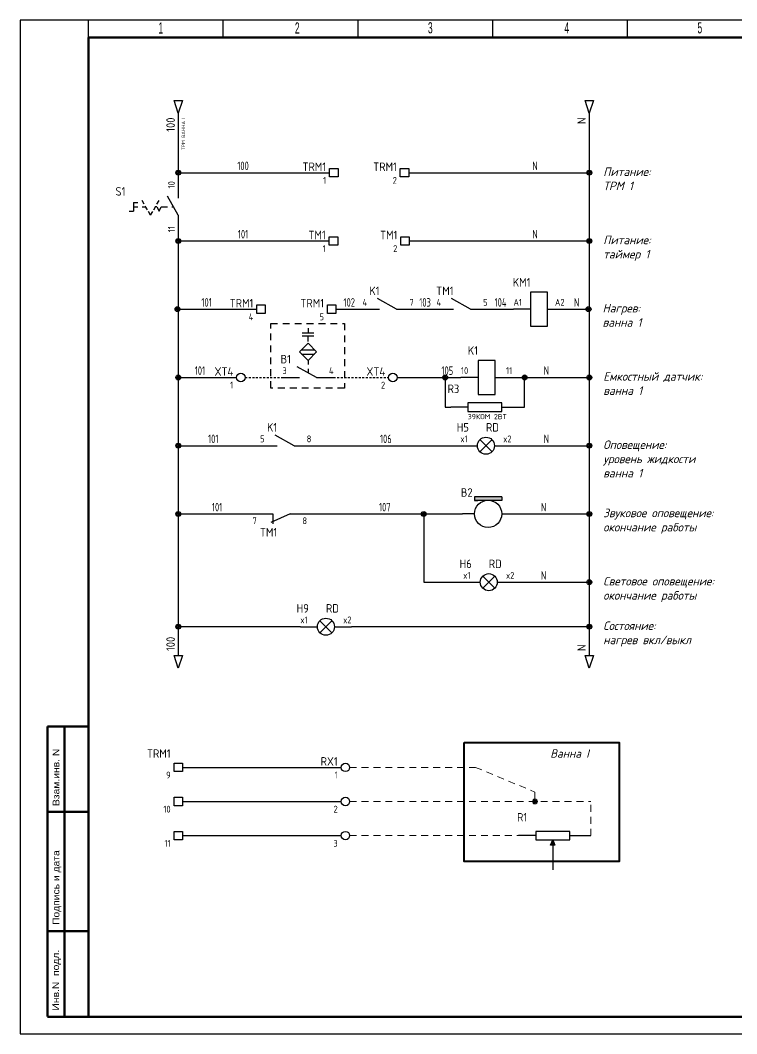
# Model space of a CAD drawing. Extents: x -319 to 3117, y -991 to 292.
# Drawn here: x 435.2 to 645.2, y -5 to 292 of the extents above; entities that cross this region are included whole.
import ezdxf
from ezdxf.enums import TextEntityAlignment as Align

# ---------------------------------------------------------------- set-up
doc = ezdxf.new("R2010")
doc.units = 0
doc.linetypes.add('Caddy_Dash', pattern=[3.5, 2, -1.5])
doc.linetypes.add('Caddy_Solid', pattern=[0])
doc.layers.get('0').update_dxf_attribs({"lineweight": 15})
for name, color, linetype in [('100', 7, 'Continuous'), ('DESC', 94, 'Continuous'), ('MISC', 7, 'Continuous'), ('SYMS', 7, 'Continuous'), ('TAGS', 7, 'Continuous'), ('TERMS', 7, 'Continuous'), ('WIRECOPY', 84, 'Continuous'), ('WIREFIXED', 84, 'Continuous'), ('WIREREF', 255, 'Continuous'), ('WIREREF_DEST', 84, 'Continuous'), ('WIRES', 7, 'Continuous')]:
    doc.layers.add(name, color=color, linetype=linetype)
doc.styles.add('Caddy_Vectorfont1n', font='arial.ttf', dxfattribs={"width": 1.1})
doc.styles.add('Caddy_Vectorfont1p', font='arial.ttf', dxfattribs={"width": 0.9})
doc.styles.add('SIMPLEX', font='simplex')
doc.styles.get("Standard").update_dxf_attribs({"font": 'GOST_Common Italic_0.ttf'})
doc.styles.add('WD_IEC', font='ISOCP2.shx', dxfattribs={"width": 0.9, "height": 4})

# ---------------------------------------------------------------- blocks, each defined once
blk = doc.blocks.new('HA1D2')
blk.add_lwpolyline([(0, 0), (-1.25, 3.75), (1.25, 3.75)], close=True)
at = {"style": 'WD_IEC'}
blk.add_attdef('XREF', text='', height=2.5, rotation=90, dxfattribs=at).set_placement((0, 5), align=Align.MIDDLE_LEFT)
at = {"style": 'WD_IEC', "flags": 1}
blk.add_attdef('SIGCODE', text='', height=1, dxfattribs=at).set_placement((-2.5, 1.8), align=Align.RIGHT)
blk.add_attdef('X8TERM01', (0, 0), '', height=0.32, dxfattribs=at)
at = {"style": 'WD_IEC', "flags": 8}
blk.add_attdef('WIRENO', text='', height=2.5, rotation=90, dxfattribs=at).set_placement((-1, -1.25), align=Align.RIGHT)
at = {"style": 'WD_IEC'}
blk.add_attdef('DESC1', text='', height=2.5, rotation=90, dxfattribs=at).set_placement((1, -1.25), align=Align.TOP_RIGHT)
blk = doc.blocks.new('HA1S4')
blk.add_lwpolyline([(0, -3.75), (-1.25, 0), (1.25, 0)], close=True)
at = {"style": 'WD_IEC', "flags": 8}
blk.add_attdef('WIRENO', (-1, 1.25), '', height=2.5, rotation=90, dxfattribs=at)
at = {"style": 'WD_IEC'}
blk.add_attdef('DESC1', text='', height=2.5, rotation=90, dxfattribs=at).set_placement((1, 1.25), align=Align.TOP_LEFT)
at = {"style": 'WD_IEC', "flags": 1}
blk.add_attdef('X2TERM01', (0, 0), '', height=0.32, dxfattribs=at)
blk.add_attdef('SIGCODE', text='', height=1, dxfattribs=at).set_placement((-2.5, -3.2), align=Align.RIGHT)
at = {"style": 'WD_IEC'}
blk.add_attdef('XREF', text='', height=2.5, rotation=90, dxfattribs=at).set_placement((0, -5), align=Align.MIDDLE_RIGHT)
blk = doc.blocks.new('WDDOT')
for radius in [0.72, 0.449, 0.223]:
    blk.add_circle((0, 0), radius)
blk = doc.blocks.new('HT0001')
for p, q in [((-1.25, -1.25), (-1.25, 1.25)), ((-1.25, 1.25), (1.25, 1.25)), ((1.25, 1.25), (1.25, -1.25)), ((1.25, -1.25), (-1.25, -1.25))]:
    blk.add_line(p, q)
at = {"style": 'WD_IEC'}
for tag, p in [('INST', (-2.25, 6.5)), ('LOC', (-2.25, 3.5)), ('DESC1', (-2.25, -6.25)), ('DESC2', (-2.25, -9.25)), ('DESC3', (-2.25, -12.25))]:
    blk.add_attdef(tag, text='', height=2.5, dxfattribs=at).set_placement(p, align=Align.RIGHT)
at = {"style": 'WD_IEC', "flags": 1}
for tag, p, height in [('ASSYCODE', (2.75, 10.75), 1), ('CATDESC', (2.75, 9.25), 1), ('MFG', (2.75, 7.25), 1.5), ('CAT', (2.75, 4.75), 1.5), ('X4PIN01', (-1.25, 1), 0.25), ('X4TERM01', (-1.25, 0), 0.25), ('X4TERMDESC01', (-1.25, 0.5), 0.4), ('STRIPSEQ', (0, 0), 0.025), ('X2PIN01', (0, 2.25), 0.25), ('X2TERM01', (0, 1.25), 0.25), ('X8PIN01', (0, -0.25), 0.25), ('X2TERMDESC01', (0, 1.75), 0.4), ('X1PIN01', (1.25, 1), 0.25), ('X1TERM01', (1.25, 0), 0.25), ('X1TERMDESC01', (1.25, 0.5), 0.4), ('LINKTERM', (0, -0.04), 0.025), ('X8TERM01', (0, -1.25), 0.25), ('X8TERMDESC01', (0, -0.75), 0.4)]:
    blk.add_attdef(tag, p, '', height=height, dxfattribs=at)
at = {"style": 'WD_IEC', "flags": 8}
for tag, height, p in [('TAGSTRIP', 2.5, (-2.25, 0.5)), ('TERM01', 2, (-2.25, -3.25))]:
    blk.add_attdef(tag, text='', height=height, dxfattribs=at).set_placement(p, align=Align.RIGHT)
blk = doc.blocks.new('HMS1')
for p, q in [((-2.5, 0), (-7.5, 0)), ((2.5, 0), (7.5, 0))]:
    blk.add_line(p, q)
blk.add_lwpolyline([(-2.5, -5), (2.5, -5), (2.5, 5), (-2.5, 5)], close=True)
at = {"style": 'WD_IEC'}
for tag, p in [('INST', (-2.5, 13.62)), ('LOC', (-2.5, 10.12)), ('TAG1', (-2.5, 6.62)), ('DESC1', (-2.5, -10)), ('DESC2', (-2.5, -13.5)), ('DESC3', (-2.5, -17))]:
    blk.add_attdef(tag, text='', height=2.5, dxfattribs=at).set_placement(p, align=Align.RIGHT)
for tag, p, height, flags in [('MFG', (4.92, 12.12), 1.5, 9), ('CAT', (4.92, 9.62), 1.5, 9), ('TERM01', (-7.5, 1), 2, 8), ('X2LINK', (0, 5), 0.32, 1), ('X4TERM01', (-7.5, 0), 0.32, 1), ('X1TERM02', (7.5, 0), 0.32, 1), ('ASSYCODE', (3.5, -1.5), 1, 1), ('FAMILY', (3.5, -3), 1, 1), ('X8LINK', (0, -5), 0.32, 1), ('CATDESC', (3.5, -4.5), 1, 1)]:
    blk.add_attdef(tag, p, '', height=height, dxfattribs=dict(at, flags=flags))
at = {"style": 'WD_IEC', "flags": 8}
blk.add_attdef('TERM02', text='', height=2, dxfattribs=at).set_placement((7.5, 1), align=Align.RIGHT)
at = {"lineweight": 15, "style": 'WD_IEC'}
for tag, p in [('NO', (26.25, 0)), ('NC', (26.25, -4))]:
    blk.add_attdef(tag, text='', height=2.5, dxfattribs=at).set_placement(p, align=Align.RIGHT)
for tag, p in [('XREFNO', (27.75, 0)), ('XREFNC', (27.75, -4))]:
    blk.add_attdef(tag, p, '', height=2.5, dxfattribs=at)
blk = doc.blocks.new('HPX11C')
for p, q in [((1.75, 12.94), (-1.75, 12.94)), ((1.75, 12.06), (-1.75, 12.06)), ((0, 14.47), (0, 12.94)), ((0, 10.53), (0, 12.06)), ((-1.88, 8.12), (1.87, 8.12)), ((-1.88, 6.87), (1.87, 6.87)), ((2.5, 0), (-3.13, 3.12)), ((0, 5), (0, 3.75)), ((0, 2.5), (0, 1.39)), ((2.5, 0), (7.5, 0)), ((-7.5, 0), (-2.5, 0))]:
    blk.add_line(p, q)
blk.add_lwpolyline([(-2.5, 7.5), (0, 5), (2.5, 7.5), (0, 10)], close=True)
at = {"style": 'WD_IEC'}
for tag, p, height, flags in [('X2LINK', (0, 15.5), 0.32, 1), ('MFG', (4.92, 10.87), 1.5, 9), ('CAT', (4.92, 8.37), 1.5, 9), ('TERM01', (-7.5, 1), 2, 8), ('X4TERM01', (-7.5, 0), 0.32, 1), ('X8LINK', (0, 0), 0.32, 1), ('X1TERM02', (7.5, 0), 0.32, 1), ('ASSYCODE', (4.75, -2.75), 1, 1), ('FAMILY', (4.75, -4.25), 1, 1), ('CATDESC', (4.75, -5.75), 1, 1), ('CONTACT', (4.75, -7.5), 1, 1), ('COMMON', (6, -8.75), 1, 1)]:
    blk.add_attdef(tag, p, '', height=height, dxfattribs=dict(at, flags=flags))
for tag, p in [('INST', (-5, 10.12)), ('LOC', (-5, 7.12)), ('TAG1', (-5, 4.12)), ('DESC1', (-5, -11.75)), ('DESC2', (-5, -14.75)), ('DESC3', (-5, -17.75))]:
    blk.add_attdef(tag, text='', height=2.5, dxfattribs=at).set_placement(p, align=Align.RIGHT)
at = {"style": 'WD_IEC', "flags": 8}
blk.add_attdef('TERM02', text='', height=2, dxfattribs=at).set_placement((7.5, 1), align=Align.RIGHT)
at = {"lineweight": 15, "style": 'WD_IEC'}
for tag, p in [('XREF', (-5, -8.75)), ('WDTAGALT', (-5, -20.75))]:
    blk.add_attdef(tag, text='', height=2.5, dxfattribs=at).set_placement(p, align=Align.RIGHT)
blk = doc.blocks.new('HCR1')
for p, q in [((-2.5, 0), (-7.5, 0)), ((2.5, 0), (7.5, 0))]:
    blk.add_line(p, q)
blk.add_lwpolyline([(-2.5, -5), (2.5, -5), (2.5, 5), (-2.5, 5)], close=True)
at = {"style": 'WD_IEC'}
for tag, p in [('INST', (-2.5, 13.62)), ('LOC', (-2.5, 10.12)), ('TAG1', (-2.5, 6.62)), ('DESC1', (-2.5, -10)), ('DESC2', (-2.5, -13.5)), ('DESC3', (-2.5, -17))]:
    blk.add_attdef(tag, text='', height=2.5, dxfattribs=at).set_placement(p, align=Align.RIGHT)
for tag, p, height, flags in [('MFG', (4.92, 12.12), 1.5, 9), ('CAT', (4.92, 9.62), 1.5, 9), ('TERM01', (-7.5, 1), 2, 8), ('X2LINK', (0, 5), 0.32, 1), ('X4TERM01', (-7.5, 0), 0.32, 1), ('X1TERM02', (7.5, 0), 0.32, 1), ('ASSYCODE', (3.5, -1.5), 1, 1), ('FAMILY', (3.5, -3), 1, 1), ('X8LINK', (0, -5), 0.32, 1), ('CATDESC', (3.5, -4.5), 1, 1)]:
    blk.add_attdef(tag, p, '', height=height, dxfattribs=dict(at, flags=flags))
at = {"style": 'WD_IEC', "flags": 8}
blk.add_attdef('TERM02', text='', height=2, dxfattribs=at).set_placement((7.5, 1), align=Align.RIGHT)
at = {"lineweight": 15, "style": 'WD_IEC'}
for tag, p in [('NO', (26.25, 0)), ('NC', (26.25, -4))]:
    blk.add_attdef(tag, text='', height=2.5, dxfattribs=at).set_placement(p, align=Align.RIGHT)
for tag, p in [('XREFNO', (27.75, 0)), ('XREFNC', (27.75, -4))]:
    blk.add_attdef(tag, p, '', height=2.5, dxfattribs=at)
blk = doc.blocks.new('HCR21')
for p, q in [((2.5, 0), (-3.125, 3.125)), ((-7.5, 0), (-2.5, 0)), ((2.5, 0), (7.5, 0))]:
    blk.add_line(p, q)
at = {"style": 'WD_IEC'}
for tag, p in [('INST', (-2.5, 11.125)), ('LOC', (-2.5, 7.625)), ('TAG2', (-2.5, 4.125)), ('DESC1', (-2.5, -10)), ('DESC2', (-2.5, -13.5)), ('DESC3', (-2.5, -17))]:
    blk.add_attdef(tag, text='', height=2.5, dxfattribs=at).set_placement(p, align=Align.RIGHT)
for tag, p, height, flags in [('TERM01', (-7.5, 1), 2, 8), ('X4TERM01', (-7.5, 0), 0.32, 1), ('X2LINK', (0, 2), 0.32, 1), ('X8LINK', (0, 0.5), 0.32, 1), ('X1TERM02', (7.5, 0), 0.32, 1), ('CONTACT', (6.5, -2.25), 1, 1), ('FAMILY', (6.5, -3.75), 1, 1)]:
    blk.add_attdef(tag, p, '', height=height, dxfattribs=dict(at, flags=flags))
at = {"style": 'WD_IEC', "flags": 8}
for tag, height, p in [('TERM02', 2, (7.5, 1)), ('XREF', 2.5, (-2.5, -6.25))]:
    blk.add_attdef(tag, text='', height=height, dxfattribs=at).set_placement(p, align=Align.RIGHT)
blk = doc.blocks.new('VSS112')
for p, q in [((0, 7.5), (0, 2.5)), ((0, -2.5), (-3.12, 3.12)), ((-13.12, 1.25), (-11.88, 1.25)), ((-13.12, 1.25), (-13.12, -1.25)), ((-13.12, 0), (-11.88, 0)), ((-10, 0.75), (-10.62, 1.83)), ((-10.62, 0), (-9.57, 0)), ((-9.06, -0.88), (-9.69, 0.21)), ((-7.19, -0.88), (-6.56, 0.21)), ((-6.25, 0), (-6.68, 0)), ((-6.25, 0.75), (-5.62, 1.83)), ((-6.25, 0), (-5.62, -1.25)), ((-5.62, -1.25), (-5, 0)), ((-5, 0), (-3.12, 0)), ((-1.88, 0), (-1.39, 0)), ((-14.38, -1.25), (-13.12, -1.25)), ((-8.12, -2.5), (-8.75, -1.42)), ((-8.12, -2.5), (-7.5, -1.42)), ((0, -2.5), (0, -7.5))]:
    blk.add_line(p, q)
at = {"style": 'WD_IEC'}
for tag, p in [('INST', (-15.5, 9.25)), ('LOC', (-15.5, 6.25)), ('TAG1', (-15.5, 3.25)), ('DESC1', (-15.5, -9.35)), ('DESC2', (-15.5, -12.35)), ('DESC3', (-15.5, -15.35))]:
    blk.add_attdef(tag, text='', height=2.5, dxfattribs=at).set_placement(p, align=Align.RIGHT)
at = {"style": 'WD_IEC', "flags": 8}
for tag, p in [('POS2', (-5.62, 3.5)), ('POS1', (-10.62, 3.5))]:
    blk.add_attdef(tag, text='', height=2, rotation=90, dxfattribs=at).set_placement(p, align=Align.MIDDLE_LEFT)
at = {"style": 'WD_IEC'}
blk.add_attdef('TERM01', text='', height=2, rotation=90, dxfattribs=at).set_placement((-1, 7.5), align=Align.RIGHT)
at = {"style": 'WD_IEC', "flags": 1}
for tag, p, height in [('X2TERM01', (0, 7.5), 0.32), ('CONTACT', (0.5, 4.5), 1), ('COMMON', (1.75, 3.25), 1), ('X1LINK', (0, 0), 0.32), ('X8TERM02', (0, -7.5), 0.32), ('ASSYCODE', (1, -9), 1), ('FAMILY', (1, -10.5), 1), ('CATDESC', (1, -12), 1)]:
    blk.add_attdef(tag, p, '', height=height, dxfattribs=at)
at = {"style": 'WD_IEC', "flags": 9}
for tag, p in [('MFG', (-16, -0.25)), ('CAT', (-16, -2.75))]:
    blk.add_attdef(tag, text='', height=1.5, dxfattribs=at).set_placement(p, align=Align.RIGHT)
at = {"style": 'WD_IEC'}
blk.add_attdef('TERM02', (-1, -7.5), '', height=2, rotation=90, dxfattribs=at)
at = {"lineweight": 15, "style": 'WD_IEC'}
blk.add_attdef('XREF', text='', height=2.5, dxfattribs=at).set_placement((-15.5, -6.35), align=Align.RIGHT)
blk.add_attdef('STATE', (1.25, -6.35), '', height=2.5, dxfattribs=at)
blk = doc.blocks.new('HLT1R')
for p, q in [((-7.5, 0), (-2.5, 0)), ((1.77, -1.77), (-1.77, 1.77)), ((1.77, 1.77), (-1.77, -1.77)), ((2.5, 0), (7.5, 0))]:
    blk.add_line(p, q)
blk.add_circle((0, 0), 2.5)
at = {"style": 'WD_IEC'}
for tag, p in [('INST', (-5, 11.12)), ('LOC', (-5, 7.62)), ('TAG1', (-5, 4.12)), ('DESC1', (-5, -10)), ('DESC2', (-5, -13.5)), ('DESC3', (-5, -17))]:
    blk.add_attdef(tag, text='', height=2.5, dxfattribs=at).set_placement(p, align=Align.RIGHT)
for tag, p, height, flags in [('MFG', (4.92, 12.12), 1.5, 9), ('CAT', (4.92, 9.62), 1.5, 9), ('TERM01', (-7.5, 1), 2, 8), ('X4TERM01', (-7.5, 0), 0.32, 1), ('X2LINK', (0, 2.5), 0.32, 1), ('X1TERM02', (7.5, 0), 0.32, 1), ('X8LINK', (0, -2.5), 0.32, 1), ('ASSYCODE', (8.5, -4), 1, 1), ('FAMILY', (8.5, -5.5), 1, 1), ('CATDESC', (8.5, -7), 1, 1)]:
    blk.add_attdef(tag, p, '', height=height, dxfattribs=dict(at, flags=flags))
at = {"lineweight": 15, "style": 'WD_IEC'}
blk.add_attdef('COLOR', (0, 4.12), '', height=2.5, dxfattribs=at)
at = {"style": 'WD_IEC', "flags": 8}
blk.add_attdef('TERM02', text='', height=2, dxfattribs=at).set_placement((7.5, 1), align=Align.RIGHT)
at = {"lineweight": 15, "style": 'WD_IEC'}
for tag, p in [('XREF', (-5, -6.25)), ('WDTAGALT', (-5, -20))]:
    blk.add_attdef(tag, text='', height=2.5, dxfattribs=at).set_placement(p, align=Align.RIGHT)
blk = doc.blocks.new('HCR22')
for p, q in [((-7.5, 0), (-2.5, 0)), ((2.5, 0), (-3.125, 2.5)), ((-2.5, 0), (-2.5, 2.8678)), ((2.5, 0), (7.5, 0))]:
    blk.add_line(p, q)
at = {"style": 'WD_IEC'}
for tag, p in [('INST', (-1.25, 11.125)), ('LOC', (-1.25, 7.625)), ('TAG2', (-1.25, 4.125)), ('DESC1', (-1.25, -10)), ('DESC2', (-1.25, -13.5)), ('DESC3', (-1.25, -17))]:
    blk.add_attdef(tag, text='', height=2.5, dxfattribs=at).set_placement(p, align=Align.RIGHT)
for tag, p, height, flags in [('TERM01', (-8.5, 1), 2, 8), ('X4TERM01', (-7.5, 0), 0.32, 1), ('X2LINK', (0, 1.5), 0.32, 1), ('X8LINK', (0, 0.5), 0.32, 1), ('X1TERM02', (7.5, 0), 0.32, 1), ('CONTACT', (7.75, -2.25), 1, 1), ('FAMILY', (7.75, -3.75), 1, 1)]:
    blk.add_attdef(tag, p, '', height=height, dxfattribs=dict(at, flags=flags))
at = {"style": 'WD_IEC', "flags": 8}
for tag, height, p in [('TERM02', 2, (7.5, 1)), ('XREF', 2.5, (-1.25, -6.25))]:
    blk.add_attdef(tag, text='', height=height, dxfattribs=at).set_placement(p, align=Align.RIGHT)
blk = doc.blocks.new('HAN1B9')
blk.add_hatch(color=256).paths.add_polyline_path([(4.04, 4.97), (-3.95, 4.97), (-3.95, 3.97), (-2.96, 3.97), (4.04, 3.97)])
for p, q in [((4.04, 3.97), (-3.96, 3.97)), ((-3.96, 3.97), (-2.96, 3.97)), ((4.04, 4.97), (-3.95, 4.97)), ((-3.95, 4.97), (-3.95, 3.97)), ((4.04, 4.97), (4.04, 3.97)), ((-4, 0), (-7.5, 0)), ((4, 0), (7.5, 0))]:
    blk.add_line(p, q)
blk.add_circle((0, 0), 4)
at = {"style": 'WD_IEC'}
for tag, height, p in [('INST', 2.5, (-4.54, 11.03)), ('LOC', 2.5, (-4.54, 8.03)), ('TAG1', 2.5, (-4.54, 5.03)), ('TERM02', 2, (7.79, 0.97)), ('DESC1', 2.5, (-4.87, -7.23)), ('DESC2', 2.5, (-4.87, -10.23)), ('DESC3', 2.5, (-4.87, -13.23))]:
    blk.add_attdef(tag, text='', height=height, dxfattribs=at).set_placement(p, align=Align.RIGHT)
at = {"style": 'WD_IEC', "flags": 9}
for tag, p in [('MFG', (7.84, 6.27)), ('CAT', (7.84, 3.77))]:
    blk.add_attdef(tag, text='', height=1.5, dxfattribs=at).set_placement(p, align=Align.RIGHT)
at = {"style": 'WD_IEC'}
blk.add_attdef('TERM01', (-8.04, 0.97), '', height=2, dxfattribs=at)
at = {"style": 'WD_IEC', "flags": 1}
for tag, p, height in [('X4TERM01', (-7.5, 0), 0.32), ('X1TERM02', (7.5, 0), 0.32), ('ASSYCODE', (4.24, -3.78), 1), ('FAMILY', (4.24, -5.28), 1), ('CATDESC', (4.24, -6.78), 1)]:
    blk.add_attdef(tag, p, '', height=height, dxfattribs=at)
at = {"lineweight": 15, "style": 'WD_IEC'}
blk.add_attdef('XREF', text='', height=2.5, dxfattribs=at).set_placement((-4.87, -4.23), align=Align.RIGHT)
blk = doc.blocks.new('WD_WCH')
at = {"linetype": 'Continuous', "style": 'WD_IEC', "width": 0.8}
blk.add_attdef('WIRECOPY', text='', height=2.5, dxfattribs=at).set_placement((0, 0.75), align=Align.CENTER)
blk = doc.blocks.new('WD_WNH')
at = {"linetype": 'Continuous', "style": 'WD_IEC', "width": 0.8}
blk.add_attdef('WIRENO', text='', height=2.5, dxfattribs=at).set_placement((0, 0.75), align=Align.CENTER)
at = {"style": 'WD_IEC', "flags": 1}
for tag, p in [('W08USER', (0, 0.375)), ('W04USER', (0, 0.875)), ('W05USER', (0, 0.75)), ('W09USER', (0, 0.25)), ('W03USER', (0, 1)), ('W06USER', (0, 0.625)), ('W07USER', (0, 0.5)), ('W02USER', (0, 1.125)), ('W01USER', (0, 1.25)), ('W10USER', (0, 0.125))]:
    blk.add_attdef(tag, text='', height=0.08, dxfattribs=at).set_placement(p, align=Align.CENTER)
blk = doc.blocks.new('HVR1B')
for p, q in [((-5, 0), (-10, 0)), ((5, 0), (10, 0)), ((0, -1.25), (0, -10))]:
    blk.add_line(p, q)
for points in [[(-5, -1.25), (5, -1.25), (5, 1.25), (-5, 1.25)], [(0.62, -2.83), (-0.62, -2.83), (0, -1.25)]]:
    blk.add_lwpolyline(points, close=True)
blk.add_solid([(0, -1.25), (0.62, -2.83), (-0.62, -2.83)])
at = {"style": 'WD_IEC'}
for tag, p in [('INST', (-7.5, 11.12)), ('LOC', (-7.5, 7.62)), ('TAG1', (-7.5, 4.12)), ('RATING1', (-7.5, -7.5)), ('DESC1', (-7.5, -11)), ('DESC2', (-7.5, -14.5)), ('DESC3', (-7.5, -18))]:
    blk.add_attdef(tag, text='', height=2.5, dxfattribs=at).set_placement(p, align=Align.RIGHT)
for tag, p, height, flags in [('MFG', (2.42, 12.12), 1.5, 9), ('CAT', (2.42, 9.62), 1.5, 9), ('TERM01', (-10, 1), 2, 8), ('X4TERM01', (-10, 0), 0.32, 1), ('X1TERM02', (10, 0), 0.32, 1), ('ASSYCODE', (9.75, -2.75), 1, 1), ('FAMILY', (9.75, -4.25), 1, 1), ('CATDESC', (9.75, -5.75), 1, 1), ('X8TERM03', (0, -10), 0.32, 1)]:
    blk.add_attdef(tag, p, '', height=height, dxfattribs=dict(at, flags=flags))
at = {"style": 'WD_IEC', "flags": 8}
blk.add_attdef('TERM02', text='', height=2, dxfattribs=at).set_placement((10, 1), align=Align.RIGHT)
at = {"style": 'WD_IEC'}
blk.add_attdef('TERM03', (-1, -10), '', height=2, rotation=90, dxfattribs=at)
blk = doc.blocks.new('HT0002')
blk.add_circle((0, 0), 1.25)
at = {"style": 'WD_IEC'}
for tag, p in [('INST', (-2.25, 6.5)), ('LOC', (-2.25, 3.5)), ('DESC1', (-2.25, -6.25)), ('DESC2', (-2.25, -9.25)), ('DESC3', (-2.25, -12.25))]:
    blk.add_attdef(tag, text='', height=2.5, dxfattribs=at).set_placement(p, align=Align.RIGHT)
at = {"style": 'WD_IEC', "flags": 1}
for tag, p, height in [('ASSYCODE', (2.75, 10.75), 1), ('CATDESC', (2.75, 9.25), 1), ('MFG', (2.75, 7.25), 1.5), ('CAT', (2.75, 4.75), 1.5), ('X4PIN01', (-1.25, 1), 0.25), ('X4TERM01', (-1.25, 0), 0.25), ('X4TERMDESC01', (-1.25, 0.5), 0.4), ('STRIPSEQ', (0, 0), 0.025), ('X2PIN01', (0, 2.25), 0.25), ('X2TERM01', (0, 1.25), 0.25), ('X8PIN01', (0, -0.25), 0.25), ('X2TERMDESC01', (0, 1.75), 0.4), ('X1PIN01', (1.25, 1), 0.25), ('X1TERM01', (1.25, 0), 0.25), ('X1TERMDESC01', (1.25, 0.5), 0.4), ('LINKTERM', (0, -0.04), 0.025), ('X8TERM01', (0, -1.25), 0.25), ('X8TERMDESC01', (0, -0.75), 0.4)]:
    blk.add_attdef(tag, p, '', height=height, dxfattribs=at)
at = {"style": 'WD_IEC', "flags": 8}
for tag, height, p in [('TAGSTRIP', 2.5, (-2.25, 0.5)), ('TERM01', 2, (-2.25, -3.25))]:
    blk.add_attdef(tag, text='', height=height, dxfattribs=at).set_placement(p, align=Align.RIGHT)
blk = doc.blocks.new('HRE1B')
for p, q in [((-5, 0), (-10, 0)), ((5, 0), (10, 0))]:
    blk.add_line(p, q)
blk.add_lwpolyline([(-5, -1.25), (5, -1.25), (5, 1.25), (-5, 1.25)], close=True)
at = {"style": 'WD_IEC'}
for tag, p in [('INST', (-7.5, 11.12)), ('LOC', (-7.5, 7.62)), ('TAG1', (-7.5, 4.12)), ('DESC1', (-7.5, -7.25)), ('DESC2', (-7.5, -10.75)), ('DESC3', (-7.5, -14.25))]:
    blk.add_attdef(tag, text='', height=2.5, dxfattribs=at).set_placement(p, align=Align.RIGHT)
for tag, p, height, flags in [('MFG', (7.42, 12.12), 1.5, 9), ('CAT', (7.42, 9.62), 1.5, 9), ('TERM01', (-10, 1), 2, 8), ('X4TERM01', (-10, 0), 0.32, 1), ('X1TERM02', (10, 0), 0.32, 1), ('ASSYCODE', (6, -2.75), 1, 1), ('FAMILY', (6, -4.25), 1, 1), ('CATDESC', (6, -5.75), 1, 1)]:
    blk.add_attdef(tag, p, '', height=height, dxfattribs=dict(at, flags=flags))
blk.add_attdef('RATING1', (-2.58, 4.12), '', height=2.5, dxfattribs=at)
at = {"style": 'WD_IEC', "flags": 8}
blk.add_attdef('TERM02', text='', height=2, dxfattribs=at).set_placement((10, 1), align=Align.RIGHT)

msp = doc.modelspace()

# ---------------------------------------------------------------- linework, layer by layer
at = {"linetype": 'Caddy_Solid', "lineweight": 25}
for p, q in [((455.215, 287), (455.215, 292)), ((494.715, 287), (494.715, 292)), ((534.215, 287), (534.215, 292)), ((573.715, 287), (573.715, 292)), ((613.215, 287), (613.215, 292))]:
    msp.add_line(p, q, dxfattribs=at)
at = {"linetype": 'Caddy_Dash'}
for p, q in [((531.759, 73.06), (568.621, 73.06)), ((568.621, 73.06), (586.067, 65.833)), ((586.067, 65.833), (586.067, 63.06)), ((531.759, 63.06), (602.423, 63.06)), ((602.423, 53.06), (602.423, 63.06)), ((531.759, 53.06), (581.296, 53.06))]:
    msp.add_line(p, q, dxfattribs=at)
at = {"layer": '100', "linetype": 'Caddy_Solid', "lineweight": 50}
for p, q in [((455.215, 286.939), (850.215, 286.939)), ((455.215, 286.939), (455.215, 0)), ((443.215, 0.06), (443.215, 85.06)), ((443.215, 85.06), (455.215, 85.06)), ((448.215, 85.06), (448.215, 0.06)), ((443.215, 60), (455.215, 60)), ((443.215, 25.06), (455.215, 25.06)), ((850.215, 0), (443.215, 0))]:
    msp.add_line(p, q, dxfattribs=at)
at = {"layer": 'SYMS'}
msp.add_lwpolyline([(435.215, -5), (855.215, -5), (855.215, 292), (435.215, 292)], close=True, dxfattribs=at)
at = {"layer": 'SYMS', "linetype": 'Caddy_Dash'}
msp.add_lwpolyline([(508.647, 203.161), (530.239, 203.161), (530.239, 184.215), (508.647, 184.215)], close=True, dxfattribs=at)
at = {"layer": 'SYMS', "lineweight": 40}
msp.add_lwpolyline([(565.314, 80.31), (610.792, 80.31), (610.792, 45.457), (565.314, 45.457)], close=True, dxfattribs=at)
at = {"layer": 'WIRES'}
for p, q in [((481.531, 264.761), (481.531, 244.85)), ((481.531, 247.325), (525.867, 247.325)), ((481.531, 229.85), (481.531, 105.886)), ((481.531, 227.325), (525.751, 227.325)), ((481.327, 207.325), (504.528, 207.325)), ((527.756, 207.325), (535.532, 207.325)), ((550.532, 207.325), (557.208, 207.325)), ((572.208, 207.325), (579.764, 207.325)), ((481.531, 187.325), (498.64, 187.325)), ((545.675, 187.325), (564.389, 187.325)), ((559.737, 187.325), (559.737, 178.627)), ((583.055, 178.627), (583.055, 187.325)), ((559.737, 178.627), (561.396, 178.627)), ((581.396, 178.627), (583.055, 178.627)), ((481.531, 167.325), (505.526, 167.325)), ((520.526, 167.325), (564.214, 167.325)), ((481.531, 147.325), (504.281, 147.325)), ((519.281, 147.325), (564.834, 147.325)), ((553.46, 147.325), (553.46, 127.325)), ((553.46, 127.325), (565.042, 127.325)), ((517.307, 114.279), (481.531, 114.279)), ((482.781, 73.06), (529.259, 73.06)), ((482.781, 63.06), (529.259, 63.06)), ((482.781, 53.06), (529.259, 53.06))]:
    msp.add_line(p, q, dxfattribs=at)
at = {"layer": 'WIRES', "color": 150}
for p, q in [((601.992, 264.761), (601.992, 105.886)), ((549.095, 247.325), (601.992, 247.325)), ((549.249, 227.325), (601.992, 227.325)), ((594.764, 207.325), (601.789, 207.325)), ((579.389, 187.325), (601.992, 187.325)), ((579.214, 167.325), (601.992, 167.325)), ((579.834, 147.325), (601.992, 147.325)), ((580.042, 127.325), (601.992, 127.325)), ((601.992, 114.279), (532.307, 114.279))]:
    msp.add_line(p, q, dxfattribs=at)
at = {"layer": 'WIRES', "linetype": 'Caddy_Dash', "ltscale": 0.3}
for p, q in [((501.14, 187.325), (512.053, 187.325)), ((527.053, 187.325), (543.175, 187.325))]:
    msp.add_line(p, q, dxfattribs=at)
at = {"layer": 'WIRES', "linetype": 'Caddy_Dash'}
msp.add_line((601.296, 53.06), (602.423, 53.06), dxfattribs=at)

# ---------------------------------------------------------------- block references
at = {"linetype": 'Caddy_Dash'}
msp.add_blockref('WDDOT', (586.067, 63.06), dxfattribs=at)
at = {"layer": 'SYMS'}
ref = msp.add_blockref('HA1D2', (481.531, 264.761), dxfattribs=at)
ref.add_attrib('DESC1', 'ТРМ ВАННА I', dxfattribs={"layer": 'DESC', "height": 1, "rotation": 90, "style": 'SIMPLEX'}).set_placement((482.531, 263.511), align=Align.TOP_RIGHT)
ref.add_attrib('WIRENO', '100', dxfattribs={"layer": 'WIREREF_DEST', "height": 2.5, "rotation": 90, "style": 'WD_IEC', "flags": 8}).set_placement((480.531, 263.511), align=Align.RIGHT)
ref = msp.add_blockref('HA1D2', (601.992, 264.761), dxfattribs=at)
ref.add_attrib('WIRENO', 'N', dxfattribs={"layer": 'WIREREF_DEST', "height": 2.5, "rotation": 90, "style": 'WD_IEC', "flags": 8}).set_placement((600.992, 263.511), align=Align.RIGHT)
ref = msp.add_blockref('HT0001', (527.117, 247.325), dxfattribs=at)
ref.add_attrib('TERM01', '1', dxfattribs={"layer": 'TERMS', "height": 2, "style": 'WD_IEC', "flags": 8}).set_placement((524.867, 244.075), align=Align.RIGHT)
ref.add_attrib('TAGSTRIP', 'TRM1', dxfattribs={"layer": 'TAGS', "height": 2.5, "style": 'WD_IEC', "flags": 8}).set_placement((524.867, 247.825), align=Align.RIGHT)
ref = msp.add_blockref('HT0001', (547.845, 247.325), dxfattribs=at)
ref.add_attrib('TERM01', '2', dxfattribs={"layer": 'TERMS', "height": 2, "style": 'WD_IEC', "flags": 8}).set_placement((545.595, 244.075), align=Align.RIGHT)
ref.add_attrib('TAGSTRIP', 'TRM1', dxfattribs={"layer": 'TAGS', "height": 2.5, "style": 'WD_IEC', "flags": 8}).set_placement((545.595, 247.825), align=Align.RIGHT)
for p in [(481.531, 247.325), (601.992, 247.325), (481.531, 227.325), (601.992, 227.325), (481.327, 207.325), (601.789, 207.325), (481.531, 187.325), (559.737, 187.325), (583.055, 187.325), (601.992, 187.325), (481.531, 167.325), (601.992, 167.325), (481.531, 147.325), (553.46, 147.325), (601.992, 147.325), (601.992, 127.325), (481.531, 114.279), (601.992, 114.279)]:
    msp.add_blockref('WDDOT', p, dxfattribs=at)
ref = msp.add_blockref('VSS112', (481.531, 237.35), dxfattribs=at)
ref.add_attrib('TERM02', '11', (480.531, 229.85), dxfattribs={"layer": 'TERMS', "height": 2, "rotation": 90, "style": 'WD_IEC'})
ref.add_attrib('TERM01', '10', dxfattribs={"layer": 'TERMS', "height": 2, "rotation": 90, "style": 'WD_IEC'}).set_placement((480.531, 244.85), align=Align.RIGHT)
ref.add_attrib('TAG1', 'S1', dxfattribs={"layer": 'TAGS', "height": 2.5, "style": 'WD_IEC'}).set_placement((466.031, 240.6), align=Align.RIGHT)
ref = msp.add_blockref('HT0001', (527.001, 227.325), dxfattribs=at)
ref.add_attrib('TERM01', '1', dxfattribs={"layer": 'TERMS', "height": 2, "style": 'WD_IEC', "flags": 8}).set_placement((524.751, 224.075), align=Align.RIGHT)
ref.add_attrib('TAGSTRIP', 'TM1', dxfattribs={"layer": 'TAGS', "height": 2.5, "style": 'WD_IEC', "flags": 8}).set_placement((524.751, 227.825), align=Align.RIGHT)
ref = msp.add_blockref('HT0001', (547.999, 227.325), dxfattribs=at)
ref.add_attrib('TERM01', '2', dxfattribs={"layer": 'TERMS', "height": 2, "style": 'WD_IEC', "flags": 8}).set_placement((545.749, 224.075), align=Align.RIGHT)
ref.add_attrib('TAGSTRIP', 'TM1', dxfattribs={"layer": 'TAGS', "height": 2.5, "style": 'WD_IEC', "flags": 8}).set_placement((545.749, 227.825), align=Align.RIGHT)
ref = msp.add_blockref('HCR21', (543.032, 207.325), dxfattribs=at)
ref.add_attrib('TAG2', 'K1', dxfattribs={"layer": 'TAGS', "height": 2.5, "style": 'WD_IEC'}).set_placement((540.532, 211.45), align=Align.RIGHT)
ref.add_attrib('TERM01', '4', (535.532, 208.325), dxfattribs={"layer": 'TERMS', "height": 2, "style": 'WD_IEC', "flags": 8})
ref.add_attrib('TERM02', '7', dxfattribs={"layer": 'TERMS', "height": 2, "style": 'WD_IEC', "flags": 8}).set_placement((550.532, 208.325), align=Align.RIGHT)
ref = msp.add_blockref('HCR21', (564.708, 207.325), dxfattribs=at)
ref.add_attrib('TAG2', 'TM1', dxfattribs={"layer": 'TAGS', "height": 2.5, "style": 'WD_IEC'}).set_placement((562.208, 211.45), align=Align.RIGHT)
ref.add_attrib('TERM01', '4', (557.208, 208.325), dxfattribs={"layer": 'TERMS', "height": 2, "style": 'WD_IEC', "flags": 8})
ref.add_attrib('TERM02', '5', dxfattribs={"layer": 'TERMS', "height": 2, "style": 'WD_IEC', "flags": 8}).set_placement((572.208, 208.325), align=Align.RIGHT)
ref = msp.add_blockref('HMS1', (587.264, 207.325), dxfattribs=at)
ref.add_attrib('TERM02', 'A2', dxfattribs={"layer": 'TERMS', "height": 2, "style": 'WD_IEC', "flags": 8}).set_placement((594.764, 208.325), align=Align.RIGHT)
ref.add_attrib('TERM01', 'A1', (579.764, 208.325), dxfattribs={"layer": 'TERMS', "height": 2, "style": 'WD_IEC', "flags": 8})
ref.add_attrib('TAG1', 'KM1', dxfattribs={"layer": 'TAGS', "height": 2.5, "style": 'WD_IEC'}).set_placement((584.764, 213.95), align=Align.RIGHT)
ref = msp.add_blockref('HT0001', (505.778, 207.325), dxfattribs=at)
ref.add_attrib('TERM01', '4', dxfattribs={"layer": 'TERMS', "height": 2, "style": 'WD_IEC', "flags": 8}).set_placement((503.528, 204.075), align=Align.RIGHT)
ref.add_attrib('TAGSTRIP', 'TRM1', dxfattribs={"layer": 'TAGS', "height": 2.5, "style": 'WD_IEC', "flags": 8}).set_placement((503.528, 207.825), align=Align.RIGHT)
ref = msp.add_blockref('HT0001', (526.506, 207.325), dxfattribs=at)
ref.add_attrib('TERM01', '5', dxfattribs={"layer": 'TERMS', "height": 2, "style": 'WD_IEC', "flags": 8}).set_placement((524.256, 204.075), align=Align.RIGHT)
ref.add_attrib('TAGSTRIP', 'TRM1', dxfattribs={"layer": 'TAGS', "height": 2.5, "style": 'WD_IEC', "flags": 8}).set_placement((524.256, 207.825), align=Align.RIGHT)
ref = msp.add_blockref('HPX11C', (519.553, 187.325), dxfattribs=at)
ref.add_attrib('TERM02', '4', dxfattribs={"layer": 'TERMS', "height": 2, "style": 'WD_IEC', "flags": 8}).set_placement((527.053, 188.325), align=Align.RIGHT)
ref.add_attrib('TERM01', '3', (512.053, 188.325), dxfattribs={"layer": 'TERMS', "height": 2, "style": 'WD_IEC', "flags": 8})
ref.add_attrib('TAG1', 'B1', dxfattribs={"layer": 'TAGS', "height": 2.5, "style": 'WD_IEC'}).set_placement((514.553, 191.45), align=Align.RIGHT)
ref = msp.add_blockref('HCR1', (571.889, 187.325), dxfattribs=at)
ref.add_attrib('TAG1', 'K1', dxfattribs={"layer": 'TAGS', "height": 2.5, "style": 'WD_IEC'}).set_placement((569.389, 193.95), align=Align.RIGHT)
ref.add_attrib('TERM01', '10', (564.389, 188.325), dxfattribs={"layer": 'TERMS', "height": 2, "style": 'WD_IEC', "flags": 8})
ref.add_attrib('TERM02', '11', dxfattribs={"layer": 'TERMS', "height": 2, "style": 'WD_IEC', "flags": 8}).set_placement((579.389, 188.325), align=Align.RIGHT)
ref = msp.add_blockref('HT0002', (499.89, 187.325), dxfattribs=at)
ref.add_attrib('TERM01', '1', dxfattribs={"layer": 'TERMS', "height": 2, "style": 'WD_IEC', "flags": 8}).set_placement((497.64, 184.075), align=Align.RIGHT)
ref.add_attrib('TAGSTRIP', 'XT4', dxfattribs={"layer": 'TAGS', "height": 2.5, "style": 'WD_IEC', "flags": 8}).set_placement((497.64, 187.825), align=Align.RIGHT)
ref = msp.add_blockref('HT0002', (544.425, 187.325), dxfattribs=at)
ref.add_attrib('TERM01', '2', dxfattribs={"layer": 'TERMS', "height": 2, "style": 'WD_IEC', "flags": 8}).set_placement((542.175, 184.075), align=Align.RIGHT)
ref.add_attrib('TAGSTRIP', 'XT4', dxfattribs={"layer": 'TAGS', "height": 2.5, "style": 'WD_IEC', "flags": 8}).set_placement((542.175, 187.825), align=Align.RIGHT)
ref = msp.add_blockref('HRE1B', (571.396, 178.627), dxfattribs=at)
ref.add_attrib('DESC1', '39КОМ 2ВТ', dxfattribs={"layer": 'DESC', "height": 1.5, "style": 'SIMPLEX'}).set_placement((577.768, 175.095), align=Align.RIGHT)
ref.add_attrib('TAG1', 'R3', dxfattribs={"layer": 'TAGS', "height": 2.5, "style": 'WD_IEC'}).set_placement((563.896, 182.752), align=Align.RIGHT)
ref = msp.add_blockref('HCR21', (513.026, 167.325), dxfattribs=at)
ref.add_attrib('TAG2', 'K1', dxfattribs={"layer": 'TAGS', "height": 2.5, "style": 'WD_IEC'}).set_placement((510.526, 171.45), align=Align.RIGHT)
ref.add_attrib('TERM01', '5', (505.526, 168.325), dxfattribs={"layer": 'TERMS', "height": 2, "style": 'WD_IEC', "flags": 8})
ref.add_attrib('TERM02', '8', dxfattribs={"layer": 'TERMS', "height": 2, "style": 'WD_IEC', "flags": 8}).set_placement((520.526, 168.325), align=Align.RIGHT)
ref = msp.add_blockref('HLT1R', (571.714, 167.325), dxfattribs=at)
ref.add_attrib('TERM02', 'x2', dxfattribs={"layer": 'TERMS', "height": 2, "style": 'WD_IEC', "flags": 8}).set_placement((579.214, 168.325), align=Align.RIGHT)
ref.add_attrib('TERM01', 'x1', (564.214, 168.325), dxfattribs={"layer": 'TERMS', "height": 2, "style": 'WD_IEC', "flags": 8})
ref.add_attrib('COLOR', 'RD', (571.714, 171.45), dxfattribs={"layer": 'MISC', "lineweight": 15, "height": 2.5, "style": 'WD_IEC'})
ref.add_attrib('TAG1', 'H5', dxfattribs={"layer": 'TAGS', "height": 2.5, "style": 'WD_IEC'}).set_placement((566.714, 171.45), align=Align.RIGHT)
ref = msp.add_blockref('HAN1B9', (572.334, 147.325), dxfattribs=at)
ref.add_attrib('TAG1', 'B2', dxfattribs={"layer": 'TAGS', "height": 2.5, "style": 'WD_IEC'}).set_placement((567.798, 152.359), align=Align.RIGHT)
ref = msp.add_blockref('HCR22', (511.781, 147.325), dxfattribs=dict(at, xscale=-1, rotation=180))
ref.add_attrib('TAG2', 'TM1', dxfattribs={"layer": 'TAGS', "height": 2.5, "style": 'WD_IEC'}).set_placement((510.531, 140.7), align=Align.RIGHT)
ref.add_attrib('TERM01', '7', (503.281, 144.325), dxfattribs={"layer": 'TERMS', "height": 2, "style": 'WD_IEC', "flags": 8})
ref.add_attrib('TERM02', '8', dxfattribs={"layer": 'TERMS', "height": 2, "style": 'WD_IEC', "flags": 8}).set_placement((519.281, 144.325), align=Align.RIGHT)
ref = msp.add_blockref('HLT1R', (572.542, 127.325), dxfattribs=at)
ref.add_attrib('TERM02', 'x2', dxfattribs={"layer": 'TERMS', "height": 2, "style": 'WD_IEC', "flags": 8}).set_placement((580.042, 128.325), align=Align.RIGHT)
ref.add_attrib('TERM01', 'x1', (565.042, 128.325), dxfattribs={"layer": 'TERMS', "height": 2, "style": 'WD_IEC', "flags": 8})
ref.add_attrib('COLOR', 'RD', (572.542, 131.45), dxfattribs={"layer": 'MISC', "lineweight": 15, "height": 2.5, "style": 'WD_IEC'})
ref.add_attrib('TAG1', 'H6', dxfattribs={"layer": 'TAGS', "height": 2.5, "style": 'WD_IEC'}).set_placement((567.542, 131.45), align=Align.RIGHT)
ref = msp.add_blockref('HLT1R', (524.807, 114.279), dxfattribs=at)
ref.add_attrib('TERM02', 'x2', dxfattribs={"layer": 'TERMS', "height": 2, "style": 'WD_IEC', "flags": 8}).set_placement((532.307, 115.279), align=Align.RIGHT)
ref.add_attrib('TERM01', 'x1', (517.307, 115.279), dxfattribs={"layer": 'TERMS', "height": 2, "style": 'WD_IEC', "flags": 8})
ref.add_attrib('COLOR', 'RD', (524.807, 118.404), dxfattribs={"layer": 'MISC', "lineweight": 15, "height": 2.5, "style": 'WD_IEC'})
ref.add_attrib('TAG1', 'H9', dxfattribs={"layer": 'TAGS', "height": 2.5, "style": 'WD_IEC'}).set_placement((519.807, 118.404), align=Align.RIGHT)
ref = msp.add_blockref('HA1S4', (481.531, 105.886), dxfattribs=at)
ref.add_attrib('WIRENO', '100', (480.531, 107.136), dxfattribs={"layer": 'WIREREF', "height": 2.5, "rotation": 90, "style": 'WD_IEC', "flags": 8})
ref = msp.add_blockref('HA1S4', (601.992, 105.886), dxfattribs=at)
ref.add_attrib('WIRENO', 'N', (600.992, 107.136), dxfattribs={"layer": 'WIREREF', "height": 2.5, "rotation": 90, "style": 'WD_IEC', "flags": 8})
ref = msp.add_blockref('HT0001', (481.531, 73.06), dxfattribs=at)
ref.add_attrib('TERM01', '9', dxfattribs={"layer": 'TERMS', "height": 2, "style": 'WD_IEC', "flags": 8}).set_placement((479.281, 69.81), align=Align.RIGHT)
ref.add_attrib('TAGSTRIP', 'TRM1', dxfattribs={"layer": 'TAGS', "height": 2.5, "style": 'WD_IEC', "flags": 8}).set_placement((479.281, 75.855), align=Align.RIGHT)
ref = msp.add_blockref('HT0002', (530.509, 73.06), dxfattribs=at)
ref.add_attrib('TERM01', '1', dxfattribs={"layer": 'TERMS', "height": 2, "style": 'WD_IEC', "flags": 8}).set_placement((528.259, 69.81), align=Align.RIGHT)
ref.add_attrib('TAGSTRIP', 'RX1', dxfattribs={"layer": 'TAGS', "height": 2.5, "style": 'WD_IEC', "flags": 8}).set_placement((528.259, 73.56), align=Align.RIGHT)
ref = msp.add_blockref('HT0001', (481.531, 63.06), dxfattribs=at)
ref.add_attrib('TERM01', '10', dxfattribs={"layer": 'TERMS', "height": 2, "style": 'WD_IEC', "flags": 8}).set_placement((479.281, 59.81), align=Align.RIGHT)
ref = msp.add_blockref('HT0002', (530.509, 63.06), dxfattribs=at)
ref.add_attrib('TERM01', '2', dxfattribs={"layer": 'TERMS', "height": 2, "style": 'WD_IEC', "flags": 8}).set_placement((528.259, 59.81), align=Align.RIGHT)
at = {"layer": 'SYMS', "linetype": 'Caddy_Dash'}
ref = msp.add_blockref('HVR1B', (591.296, 53.06), dxfattribs=at)
ref.add_attrib('TAG1', 'R1', dxfattribs={"layer": 'TAGS', "height": 2.5, "style": 'WD_IEC'}).set_placement((583.796, 57.185), align=Align.RIGHT)
at = {"layer": 'SYMS'}
ref = msp.add_blockref('HT0001', (481.531, 53.06), dxfattribs=at)
ref.add_attrib('TERM01', '11', dxfattribs={"layer": 'TERMS', "height": 2, "style": 'WD_IEC', "flags": 8}).set_placement((479.281, 49.81), align=Align.RIGHT)
ref = msp.add_blockref('HT0002', (530.509, 53.06), dxfattribs=at)
ref.add_attrib('TERM01', '3', dxfattribs={"layer": 'TERMS', "height": 2, "style": 'WD_IEC', "flags": 8}).set_placement((528.259, 49.81), align=Align.RIGHT)
at = {"layer": 'WIRECOPY'}
ref = msp.add_blockref('WD_WCH', (500.514, 247.325), dxfattribs=at)
ref.add_attrib('WIRECOPY', '100', dxfattribs={"linetype": 'Continuous', "height": 2.5, "style": 'WD_IEC', "width": 0.8}).set_placement((500.514, 248.075), align=Align.CENTER)
ref = msp.add_blockref('WD_WCH', (586.084, 247.325), dxfattribs=at)
ref.add_attrib('WIRECOPY', 'N', dxfattribs={"linetype": 'Continuous', "height": 2.5, "style": 'WD_IEC', "width": 0.8}).set_placement((586.084, 248.075), align=Align.CENTER)
ref = msp.add_blockref('WD_WCH', (500.514, 227.325), dxfattribs=at)
ref.add_attrib('WIRECOPY', '101', dxfattribs={"linetype": 'Continuous', "height": 2.5, "style": 'WD_IEC', "width": 0.8}).set_placement((500.514, 228.075), align=Align.CENTER)
ref = msp.add_blockref('WD_WCH', (586.084, 227.325), dxfattribs=at)
ref.add_attrib('WIRECOPY', 'N', dxfattribs={"linetype": 'Continuous', "height": 2.5, "style": 'WD_IEC', "width": 0.8}).set_placement((586.084, 228.075), align=Align.CENTER)
ref = msp.add_blockref('WD_WCH', (489.823, 207.325), dxfattribs=at)
ref.add_attrib('WIRECOPY', '101', dxfattribs={"linetype": 'Continuous', "height": 2.5, "style": 'WD_IEC', "width": 0.8}).set_placement((489.823, 208.075), align=Align.CENTER)
ref = msp.add_blockref('WD_WCH', (598.276, 207.325), dxfattribs=at)
ref.add_attrib('WIRECOPY', 'N', dxfattribs={"linetype": 'Continuous', "height": 2.5, "style": 'WD_IEC', "width": 0.8}).set_placement((598.276, 208.075), align=Align.CENTER)
ref = msp.add_blockref('WD_WCH', (496.792, 187.325), dxfattribs=at)
ref.add_attrib('WIRECOPY', '101', dxfattribs={"linetype": 'Continuous', "height": 2.5, "style": 'WD_IEC', "width": 0.8}).set_placement((487.87, 188.075), align=Align.CENTER)
ref = msp.add_blockref('WD_WCH', (589.427, 187.325), dxfattribs=at)
ref.add_attrib('WIRECOPY', 'N', dxfattribs={"linetype": 'Continuous', "height": 2.5, "style": 'WD_IEC', "width": 0.8}).set_placement((589.427, 188.075), align=Align.CENTER)
ref = msp.add_blockref('WD_WCH', (491.778, 167.325), dxfattribs=at)
ref.add_attrib('WIRECOPY', '101', dxfattribs={"linetype": 'Continuous', "height": 2.5, "style": 'WD_IEC', "width": 0.8}).set_placement((491.778, 168.075), align=Align.CENTER)
ref = msp.add_blockref('WD_WCH', (589.427, 167.325), dxfattribs=at)
ref.add_attrib('WIRECOPY', 'N', dxfattribs={"linetype": 'Continuous', "height": 2.5, "style": 'WD_IEC', "width": 0.8}).set_placement((589.427, 168.075), align=Align.CENTER)
ref = msp.add_blockref('WD_WCH', (492.906, 147.325), dxfattribs=at)
ref.add_attrib('WIRECOPY', '101', dxfattribs={"linetype": 'Continuous', "height": 2.5, "style": 'WD_IEC', "width": 0.8}).set_placement((492.906, 148.075), align=Align.CENTER)
ref = msp.add_blockref('WD_WCH', (588.59, 147.325), dxfattribs=at)
ref.add_attrib('WIRECOPY', 'N', dxfattribs={"linetype": 'Continuous', "height": 2.5, "style": 'WD_IEC', "width": 0.8}).set_placement((588.59, 148.075), align=Align.CENTER)
ref = msp.add_blockref('WD_WCH', (588.59, 127.325), dxfattribs=at)
ref.add_attrib('WIRECOPY', 'N', dxfattribs={"linetype": 'Continuous', "height": 2.5, "style": 'WD_IEC', "width": 0.8}).set_placement((588.59, 128.075), align=Align.CENTER)
at = {"layer": 'WIREFIXED'}
ref = msp.add_blockref('WD_WNH', (531.644, 207.325), dxfattribs=at)
ref.add_attrib('WIRENOF', '102', dxfattribs={"linetype": 'Continuous', "height": 2.5, "style": 'WD_IEC', "width": 0.8}).set_placement((531.644, 208.075), align=Align.CENTER)
ref = msp.add_blockref('WD_WNH', (553.87, 207.325), dxfattribs=at)
ref.add_attrib('WIRENOF', '103', dxfattribs={"linetype": 'Continuous', "height": 2.5, "style": 'WD_IEC', "width": 0.8}).set_placement((553.87, 208.075), align=Align.CENTER)
ref = msp.add_blockref('WD_WNH', (575.986, 207.325), dxfattribs=at)
ref.add_attrib('WIRENOF', '104', dxfattribs={"linetype": 'Continuous', "height": 2.5, "style": 'WD_IEC', "width": 0.8}).set_placement((575.986, 208.075), align=Align.CENTER)
ref = msp.add_blockref('WD_WNH', (551.289, 187.325), dxfattribs=at)
ref.add_attrib('WIRENOF', '105', dxfattribs={"linetype": 'Continuous', "height": 2.5, "style": 'WD_IEC', "width": 0.8}).set_placement((560.38, 188.075), align=Align.CENTER)
ref = msp.add_blockref('WD_WNH', (542.37, 167.325), dxfattribs=at)
ref.add_attrib('WIRENOF', '106', dxfattribs={"linetype": 'Continuous', "height": 2.5, "style": 'WD_IEC', "width": 0.8}).set_placement((542.37, 168.075), align=Align.CENTER)
ref = msp.add_blockref('WD_WNH', (542.058, 147.325), dxfattribs=at)
ref.add_attrib('WIRENOF', '107', dxfattribs={"linetype": 'Continuous', "height": 2.5, "style": 'WD_IEC', "width": 0.8}).set_placement((542.058, 148.075), align=Align.CENTER)

# ---------------------------------------------------------------- texts
at = {"lineweight": 60, "style": 'Caddy_Vectorfont1p', "width": 0.54}
for s, p in [('1', (475.715, 288.1)), ('2', (515.715, 288.1)), ('3', (554.715, 288.16)), ('4', (594.715, 288.16)), ('5', (633.715, 288.16))]:
    msp.add_text(s, height=3.275, dxfattribs=at).set_placement(p)
at = {"layer": '100', "lineweight": 25, "style": 'Caddy_Vectorfont1n', "width": 1.1}
for s, p in [('Взам.инв. N', (446.676, 61.726)), ('Подпись и дата', (446.683, 26.879)), ('Инв.N  подл.', (446.586, 1.794))]:
    msp.add_text(s, height=1.965, rotation=90, dxfattribs=at).set_placement(p)
at = {"layer": 'SYMS', "char_height": 2.5, "attachment_point": 1}
for s, width, heights, insert in [('Питание: \\PТРМ 1', 46.75028, [8.478], (606.088, 248.868)), ('Питание:\\Pтаймер 1', 52.77195, [8.982], (606.088, 228.868)), ('Нагрев:\\Pванна 1', 40.49819, [8.064], (605.885, 208.868)), ('Емкостный датчик:\\Pванна 1', 65.97217, [9.511], (606.088, 188.868)), ('Оповещение: \\Pуровень жидкости\\Pванна 1', 46.04641, [14.16], (606.088, 168.868)), ('Звуковое оповещение: \\Pокончание работы', 74.47232, [9.946], (606.088, 148.868)), ('Световое оповещение: \\Pокончание работы', 74.47232, [9.946], (606.088, 128.868)), ('Состояние: \\Pнагрев вкл/выкл', 74.47232, [9.946], (606.088, 115.822)), ('Ванна I', 31.316, [3.054], (590.539, 78.371))]:
    msp.add_mtext_dynamic_manual_height_columns(s, width=width, gutter_width=12.5, heights=heights, dxfattribs=dict(at, insert=insert))

doc.saveas('drawing.dxf')
